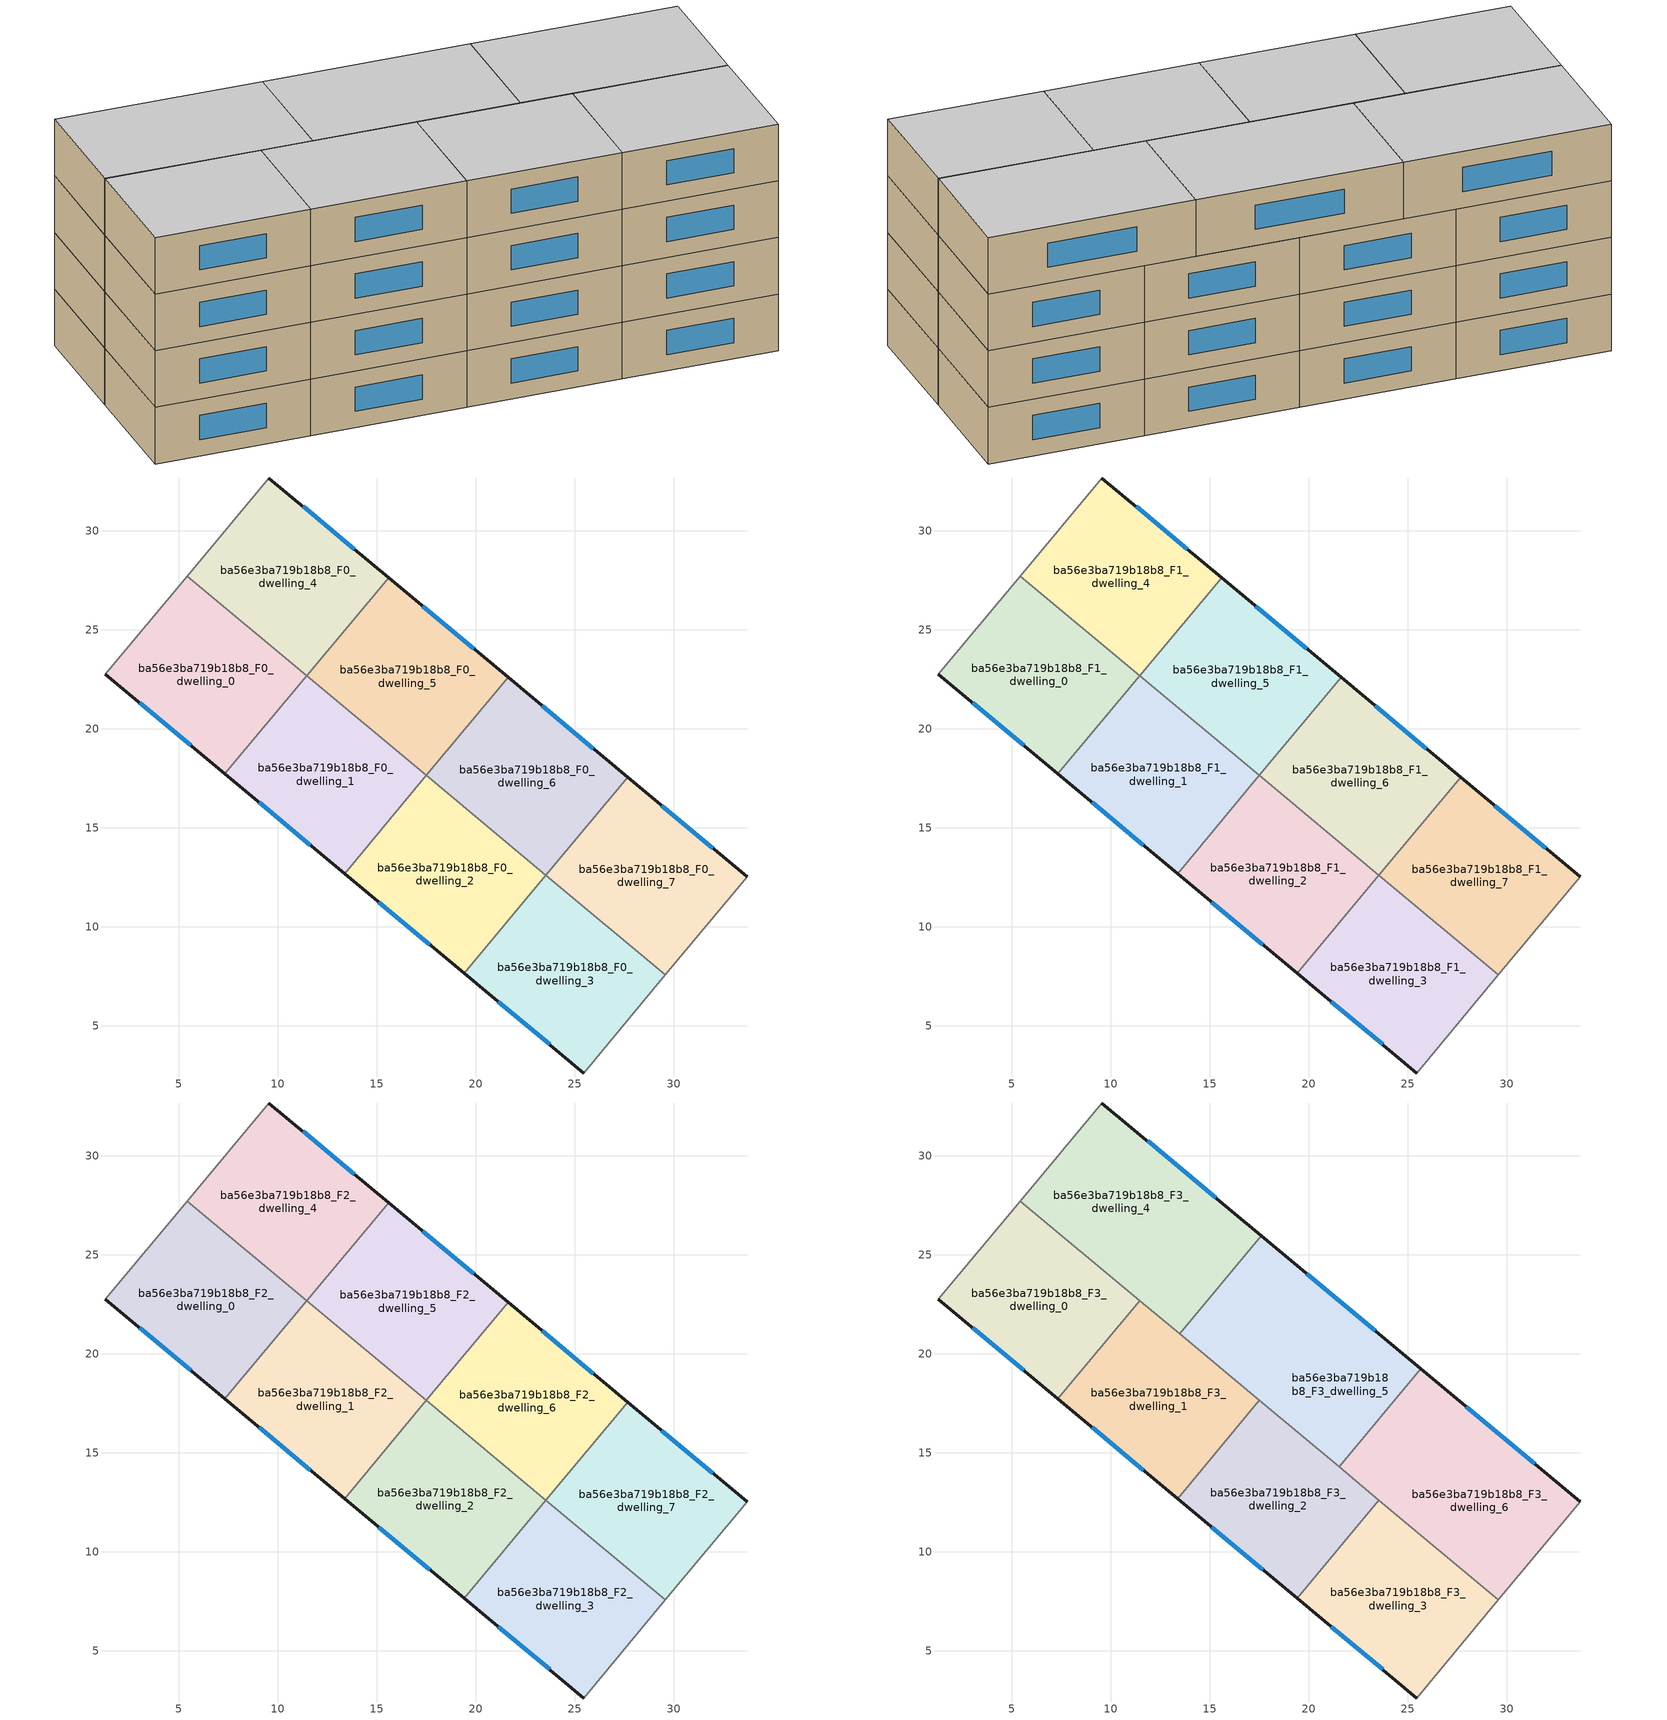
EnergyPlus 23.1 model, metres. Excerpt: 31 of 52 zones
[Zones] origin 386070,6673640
ba56e3ba719b18b8_F0_dwelling_0
 floor ground (EU_floor_Construction): 11.45,22.69 7.32,17.74 1.28,22.77 5.41,27.72 z0
 wall outside (EU_wall_Construction): 1.28,22.77 7.32,17.74 z0:3
 wall to ba56e3ba719b18b8_F0_dwelling_1 (EU_wall_Construction): 7.32,17.74 11.45,22.69 z0:3
 wall adiabatic (EU_wall_Construction): 5.41,27.72 1.28,22.77 z0:3
 wall to ba56e3ba719b18b8_F0_dwelling_4 (EU_wall_Construction): 11.45,22.69 5.41,27.72 z0:3
 window (EU_Window_Construction): 3.01,21.33 5.6,19.17 z0.86:2.14
ba56e3ba719b18b8_F0_dwelling_1
 floor ground (EU_floor_Construction): 17.49,17.65 13.36,12.7 7.32,17.74 11.45,22.69 z0
 wall outside (EU_wall_Construction): 7.32,17.74 13.36,12.7 z0:3
 wall to ba56e3ba719b18b8_F0_dwelling_2 (EU_wall_Construction): 13.36,12.7 17.49,17.65 z0:3
 wall to ba56e3ba719b18b8_F0_dwelling_5 (EU_wall_Construction): 17.49,17.65 11.45,22.69 z0:3
 window (EU_Window_Construction): 9.05,16.3 11.64,14.14 z0.86:2.14
ba56e3ba719b18b8_F0_dwelling_2
 floor ground (EU_floor_Construction): 23.53,12.61 19.4,7.66 13.36,12.7 17.49,17.65 z0
 wall outside (EU_wall_Construction): 13.36,12.7 19.4,7.66 z0:3
 wall to ba56e3ba719b18b8_F0_dwelling_3 (EU_wall_Construction): 19.4,7.66 23.53,12.61 z0:3
 wall to ba56e3ba719b18b8_F0_dwelling_6 (EU_wall_Construction): 23.53,12.62 17.49,17.65 z0:3
 window (EU_Window_Construction): 15.09,11.26 17.68,9.1 z0.86:2.14
ba56e3ba719b18b8_F0_dwelling_3
 floor ground (EU_floor_Construction): 29.57,7.58 25.44,2.62 19.4,7.66 23.53,12.61 z0
 wall outside (EU_wall_Construction): 19.4,7.66 25.44,2.62 z0:3
 wall adiabatic (EU_wall_Construction): 25.44,2.62 29.57,7.58 z0:3
 wall to ba56e3ba719b18b8_F0_dwelling_7 (EU_wall_Construction): 29.57,7.58 23.53,12.61 z0:3
 window (EU_Window_Construction): 21.13,6.22 23.72,4.06 z0.86:2.14
ba56e3ba719b18b8_F0_dwelling_4
 floor ground (EU_floor_Construction): 15.59,27.64 11.45,22.69 5.41,27.72 9.55,32.68 z0
 wall outside (EU_wall_Construction): 15.59,27.64 9.55,32.68 z0:3
 wall to ba56e3ba719b18b8_F0_dwelling_5 (EU_wall_Construction): 11.45,22.69 15.59,27.64 z0:3
 wall adiabatic (EU_wall_Construction): 9.55,32.68 5.41,27.72 z0:3
 window (EU_Window_Construction): 13.86,29.08 11.27,31.24 z0.86:2.14
ba56e3ba719b18b8_F0_dwelling_5
 floor ground (EU_floor_Construction): 21.62,22.61 17.49,17.65 11.45,22.69 15.59,27.64 z0
 wall outside (EU_wall_Construction): 21.62,22.61 15.59,27.64 z0:3
 wall to ba56e3ba719b18b8_F0_dwelling_6 (EU_wall_Construction): 17.49,17.65 21.62,22.61 z0:3
 window (EU_Window_Construction): 19.9,24.04 17.31,26.2 z0.86:2.14
ba56e3ba719b18b8_F0_dwelling_6
 floor ground (EU_floor_Construction): 27.66,17.57 23.53,12.62 17.49,17.65 21.62,22.61 z0
 wall outside (EU_wall_Construction): 27.66,17.57 21.62,22.61 z0:3
 wall to ba56e3ba719b18b8_F0_dwelling_7 (EU_wall_Construction): 23.53,12.62 27.66,17.57 z0:3
 window (EU_Window_Construction): 25.94,19.01 23.35,21.17 z0.86:2.14
ba56e3ba719b18b8_F0_dwelling_7
 floor ground (EU_floor_Construction): 33.7,12.54 29.57,7.58 23.53,12.62 27.66,17.57 z0
 wall outside (EU_wall_Construction): 33.7,12.54 27.66,17.57 z0:3
 wall adiabatic (EU_wall_Construction): 29.57,7.58 33.7,12.54 z0:3
 window (EU_Window_Construction): 31.97,13.97 29.39,16.13 z0.86:2.14
ba56e3ba719b18b8_F1_dwelling_0
 floor to ba56e3ba719b18b8_F0_dwelling_0 (EU_floor_Construction): 11.45,22.69 7.32,17.74 1.28,22.77 5.41,27.72 z3
 wall outside (EU_wall_Construction): 1.28,22.77 7.32,17.74 z3:6
 wall to ba56e3ba719b18b8_F1_dwelling_1 (EU_wall_Construction): 7.32,17.74 11.45,22.69 z3:6
 wall adiabatic (EU_wall_Construction): 5.41,27.72 1.28,22.77 z3:6
 wall to ba56e3ba719b18b8_F1_dwelling_4 (EU_wall_Construction): 11.45,22.69 5.41,27.72 z3:6
 window (EU_Window_Construction): 3.01,21.33 5.6,19.17 z3.86:5.14
ba56e3ba719b18b8_F1_dwelling_1
 floor to ba56e3ba719b18b8_F0_dwelling_1 (EU_floor_Construction): 17.49,17.65 13.36,12.7 7.32,17.74 11.45,22.69 z3
 wall outside (EU_wall_Construction): 7.32,17.74 13.36,12.7 z3:6
 wall to ba56e3ba719b18b8_F1_dwelling_2 (EU_wall_Construction): 13.36,12.7 17.49,17.65 z3:6
 wall to ba56e3ba719b18b8_F1_dwelling_5 (EU_wall_Construction): 17.49,17.65 11.45,22.69 z3:6
 window (EU_Window_Construction): 9.05,16.3 11.64,14.14 z3.86:5.14
ba56e3ba719b18b8_F1_dwelling_2
 floor to ba56e3ba719b18b8_F0_dwelling_2 (EU_floor_Construction): 23.53,12.61 19.4,7.66 13.36,12.7 17.49,17.65 z3
 wall outside (EU_wall_Construction): 13.36,12.7 19.4,7.66 z3:6
 wall to ba56e3ba719b18b8_F1_dwelling_3 (EU_wall_Construction): 19.4,7.66 23.53,12.61 z3:6
 wall to ba56e3ba719b18b8_F1_dwelling_6 (EU_wall_Construction): 23.53,12.62 17.49,17.65 z3:6
 window (EU_Window_Construction): 15.09,11.26 17.68,9.1 z3.86:5.14
ba56e3ba719b18b8_F1_dwelling_3
 floor to ba56e3ba719b18b8_F0_dwelling_3 (EU_floor_Construction): 29.57,7.58 25.44,2.62 19.4,7.66 23.53,12.61 z3
 wall outside (EU_wall_Construction): 19.4,7.66 25.44,2.62 z3:6
 wall adiabatic (EU_wall_Construction): 25.44,2.62 29.57,7.58 z3:6
 wall to ba56e3ba719b18b8_F1_dwelling_7 (EU_wall_Construction): 29.57,7.58 23.53,12.61 z3:6
 window (EU_Window_Construction): 21.13,6.22 23.72,4.06 z3.86:5.14
ba56e3ba719b18b8_F1_dwelling_4
 floor to ba56e3ba719b18b8_F0_dwelling_4 (EU_floor_Construction): 15.59,27.64 11.45,22.69 5.41,27.72 9.55,32.68 z3
 wall outside (EU_wall_Construction): 15.59,27.64 9.55,32.68 z3:6
 wall to ba56e3ba719b18b8_F1_dwelling_5 (EU_wall_Construction): 11.45,22.69 15.59,27.64 z3:6
 wall adiabatic (EU_wall_Construction): 9.55,32.68 5.41,27.72 z3:6
 window (EU_Window_Construction): 13.86,29.08 11.27,31.24 z3.86:5.14
ba56e3ba719b18b8_F1_dwelling_5
 floor to ba56e3ba719b18b8_F0_dwelling_5 (EU_floor_Construction): 21.62,22.61 17.49,17.65 11.45,22.69 15.59,27.64 z3
 wall outside (EU_wall_Construction): 21.62,22.61 15.59,27.64 z3:6
 wall to ba56e3ba719b18b8_F1_dwelling_6 (EU_wall_Construction): 17.49,17.65 21.62,22.61 z3:6
 window (EU_Window_Construction): 19.9,24.04 17.31,26.2 z3.86:5.14
ba56e3ba719b18b8_F1_dwelling_6
 floor to ba56e3ba719b18b8_F0_dwelling_6 (EU_floor_Construction): 27.66,17.57 23.53,12.62 17.49,17.65 21.62,22.61 z3
 wall outside (EU_wall_Construction): 27.66,17.57 21.62,22.61 z3:6
 wall to ba56e3ba719b18b8_F1_dwelling_7 (EU_wall_Construction): 23.53,12.62 27.66,17.57 z3:6
 window (EU_Window_Construction): 25.94,19.01 23.35,21.17 z3.86:5.14
ba56e3ba719b18b8_F1_dwelling_7
 floor to ba56e3ba719b18b8_F0_dwelling_7 (EU_floor_Construction): 33.7,12.54 29.57,7.58 23.53,12.62 27.66,17.57 z3
 wall outside (EU_wall_Construction): 33.7,12.54 27.66,17.57 z3:6
 wall adiabatic (EU_wall_Construction): 29.57,7.58 33.7,12.54 z3:6
 window (EU_Window_Construction): 31.97,13.97 29.39,16.13 z3.86:5.14
ba56e3ba719b18b8_F2_dwelling_0
 floor to ba56e3ba719b18b8_F1_dwelling_0 (EU_floor_Construction): 11.45,22.69 7.32,17.74 1.28,22.77 5.41,27.72 z6
 wall outside (EU_wall_Construction): 1.28,22.77 7.32,17.74 z6:9
 wall to ba56e3ba719b18b8_F2_dwelling_1 (EU_wall_Construction): 7.32,17.74 11.45,22.69 z6:9
 wall adiabatic (EU_wall_Construction): 5.41,27.72 1.28,22.77 z6:9
 wall to ba56e3ba719b18b8_F2_dwelling_4 (EU_wall_Construction): 11.45,22.69 5.41,27.72 z6:9
 window (EU_Window_Construction): 3.01,21.33 5.6,19.17 z6.86:8.14
ba56e3ba719b18b8_F2_dwelling_1
 floor to ba56e3ba719b18b8_F1_dwelling_1 (EU_floor_Construction): 17.49,17.65 13.36,12.7 7.32,17.74 11.45,22.69 z6
 wall outside (EU_wall_Construction): 7.32,17.74 13.36,12.7 z6:9
 wall to ba56e3ba719b18b8_F2_dwelling_2 (EU_wall_Construction): 13.36,12.7 17.49,17.65 z6:9
 wall to ba56e3ba719b18b8_F2_dwelling_5 (EU_wall_Construction): 17.49,17.65 11.45,22.69 z6:9
 window (EU_Window_Construction): 9.05,16.3 11.64,14.14 z6.86:8.14
ba56e3ba719b18b8_F2_dwelling_2
 floor to ba56e3ba719b18b8_F1_dwelling_2 (EU_floor_Construction): 23.53,12.61 19.4,7.66 13.36,12.7 17.49,17.65 z6
 wall outside (EU_wall_Construction): 13.36,12.7 19.4,7.66 z6:9
 wall to ba56e3ba719b18b8_F2_dwelling_3 (EU_wall_Construction): 19.4,7.66 23.53,12.61 z6:9
 wall to ba56e3ba719b18b8_F2_dwelling_6 (EU_wall_Construction): 23.53,12.62 17.49,17.65 z6:9
 window (EU_Window_Construction): 15.09,11.26 17.68,9.1 z6.86:8.14
ba56e3ba719b18b8_F2_dwelling_3
 floor to ba56e3ba719b18b8_F1_dwelling_3 (EU_floor_Construction): 29.57,7.58 25.44,2.62 19.4,7.66 23.53,12.61 z6
 wall outside (EU_wall_Construction): 19.4,7.66 25.44,2.62 z6:9
 wall adiabatic (EU_wall_Construction): 25.44,2.62 29.57,7.58 z6:9
 wall to ba56e3ba719b18b8_F2_dwelling_7 (EU_wall_Construction): 29.57,7.58 23.53,12.61 z6:9
 window (EU_Window_Construction): 21.13,6.22 23.72,4.06 z6.86:8.14
ba56e3ba719b18b8_F2_dwelling_4
 floor to ba56e3ba719b18b8_F1_dwelling_4 (EU_floor_Construction): 15.59,27.64 11.45,22.69 5.41,27.72 9.55,32.68 z6
 wall outside (EU_wall_Construction): 15.59,27.64 9.55,32.68 z6:9
 wall to ba56e3ba719b18b8_F2_dwelling_5 (EU_wall_Construction): 11.45,22.69 15.59,27.64 z6:9
 wall adiabatic (EU_wall_Construction): 9.55,32.68 5.41,27.72 z6:9
 window (EU_Window_Construction): 13.86,29.08 11.27,31.24 z6.86:8.14
ba56e3ba719b18b8_F2_dwelling_5
 floor to ba56e3ba719b18b8_F1_dwelling_5 (EU_floor_Construction): 21.62,22.61 17.49,17.65 11.45,22.69 15.59,27.64 z6
 wall outside (EU_wall_Construction): 21.62,22.61 15.59,27.64 z6:9
 wall to ba56e3ba719b18b8_F2_dwelling_6 (EU_wall_Construction): 17.49,17.65 21.62,22.61 z6:9
 window (EU_Window_Construction): 19.9,24.04 17.31,26.2 z6.86:8.14
ba56e3ba719b18b8_F2_dwelling_6
 floor to ba56e3ba719b18b8_F1_dwelling_6 (EU_floor_Construction): 27.66,17.57 23.53,12.62 17.49,17.65 21.62,22.61 z6
 wall outside (EU_wall_Construction): 27.66,17.57 21.62,22.61 z6:9
 wall to ba56e3ba719b18b8_F2_dwelling_7 (EU_wall_Construction): 23.53,12.62 27.66,17.57 z6:9
 window (EU_Window_Construction): 25.94,19.01 23.35,21.17 z6.86:8.14
ba56e3ba719b18b8_F2_dwelling_7
 floor to ba56e3ba719b18b8_F1_dwelling_7 (EU_floor_Construction): 33.7,12.54 29.57,7.58 23.53,12.62 27.66,17.57 z6
 wall outside (EU_wall_Construction): 33.7,12.54 27.66,17.57 z6:9
 wall adiabatic (EU_wall_Construction): 29.57,7.58 33.7,12.54 z6:9
 window (EU_Window_Construction): 31.97,13.97 29.39,16.13 z6.86:8.14
ba56e3ba719b18b8_F3_dwelling_0
 floor to ba56e3ba719b18b8_F2_dwelling_0 (EU_floor_Construction): 11.45,22.69 7.32,17.74 1.28,22.77 5.41,27.72 z9
 wall outside (EU_wall_Construction): 1.28,22.77 7.32,17.74 z9:12
 wall to ba56e3ba719b18b8_F3_dwelling_1 (EU_wall_Construction): 7.32,17.74 11.45,22.69 z9:12
 wall adiabatic (EU_wall_Construction): 5.41,27.72 1.28,22.77 z9:12
 wall to ba56e3ba719b18b8_F3_dwelling_4 (EU_wall_Construction): 11.45,22.69 5.41,27.72 z9:12
 window (EU_Window_Construction): 3.01,21.33 5.6,19.17 z9.86:11.14
 ceiling to ba56e3ba719b18b8_F4_dwelling_0 (EU_floor_Construction): 7.32,17.74 11.45,22.69 5.41,27.72 1.28,22.77 z12
ba56e3ba719b18b8_F3_dwelling_1
 floor to ba56e3ba719b18b8_F2_dwelling_1 (EU_floor_Construction): 17.49,17.65 13.36,12.7 7.32,17.74 11.45,22.69 z9
 wall outside (EU_wall_Construction): 7.32,17.74 13.36,12.7 z9:12
 wall to ba56e3ba719b18b8_F3_dwelling_2 (EU_wall_Construction): 13.36,12.7 17.49,17.65 z9:12
 wall to ba56e3ba719b18b8_F3_dwelling_5 (EU_wall_Construction): 17.49,17.65 13.47,21.01 z9:12
 wall to ba56e3ba719b18b8_F3_dwelling_4 (EU_wall_Construction): 13.47,21.01 11.45,22.69 z9:12
 window (EU_Window_Construction): 9.05,16.3 11.64,14.14 z9.86:11.14
 ceiling to ba56e3ba719b18b8_F4_dwelling_1 (EU_floor_Construction): 13.36,12.7 17.49,17.65 11.45,22.69 7.32,17.74 z12
ba56e3ba719b18b8_F3_dwelling_2
 floor to ba56e3ba719b18b8_F2_dwelling_2 (EU_floor_Construction): 23.53,12.61 19.4,7.66 13.36,12.7 17.49,17.65 z9
 wall outside (EU_wall_Construction): 13.36,12.7 19.4,7.66 z9:12
 wall to ba56e3ba719b18b8_F3_dwelling_3 (EU_wall_Construction): 19.4,7.66 23.53,12.61 z9:12
 wall to ba56e3ba719b18b8_F3_dwelling_6 (EU_wall_Construction): 23.53,12.61 21.52,14.29 z9:12
 wall to ba56e3ba719b18b8_F3_dwelling_5 (EU_wall_Construction): 21.52,14.29 17.49,17.65 z9:12
 window (EU_Window_Construction): 15.09,11.26 17.68,9.1 z9.86:11.14
 ceiling to ba56e3ba719b18b8_F4_dwelling_2 (EU_floor_Construction): 19.4,7.66 23.53,12.61 17.49,17.65 13.36,12.7 z12
ba56e3ba719b18b8_F3_dwelling_3
 floor to ba56e3ba719b18b8_F2_dwelling_3 (EU_floor_Construction): 29.57,7.58 25.44,2.62 19.4,7.66 23.53,12.61 z9
 wall outside (EU_wall_Construction): 19.4,7.66 25.44,2.62 z9:12
 wall adiabatic (EU_wall_Construction): 25.44,2.62 29.57,7.58 z9:12
 wall to ba56e3ba719b18b8_F3_dwelling_6 (EU_wall_Construction): 29.57,7.58 23.53,12.61 z9:12
 window (EU_Window_Construction): 21.13,6.22 23.72,4.06 z9.86:11.14
 ceiling to ba56e3ba719b18b8_F4_dwelling_3 (EU_floor_Construction): 25.44,2.62 29.57,7.58 23.53,12.61 19.4,7.66 z12
ba56e3ba719b18b8_F3_dwelling_4
 floor to ba56e3ba719b18b8_F2_dwelling_4 (EU_floor_Construction): 15.59,27.64 11.45,22.69 5.41,27.72 9.55,32.68 z9
 floor to ba56e3ba719b18b8_F2_dwelling_5 (EU_floor_Construction): 17.6,25.96 13.47,21.01 11.45,22.69 15.59,27.64 z9
 wall outside (EU_wall_Construction): 17.6,25.96 9.55,32.68 z9:12
 wall to ba56e3ba719b18b8_F3_dwelling_5 (EU_wall_Construction): 13.47,21.01 17.6,25.96 z9:12
 wall adiabatic (EU_wall_Construction): 9.55,32.68 5.41,27.72 z9:12
 window (EU_Window_Construction): 15.3,27.88 11.85,30.76 z9.86:11.14
 ceiling to ba56e3ba719b18b8_F4_dwelling_4 (EU_floor_Construction): 13.47,21.01 17.6,25.96 9.55,32.68 5.41,27.72 z12
ba56e3ba719b18b8_F3_dwelling_5
 floor to ba56e3ba719b18b8_F2_dwelling_5 (EU_floor_Construction): 21.62,22.6 17.49,17.65 13.47,21.01 17.6,25.96 z9
 floor to ba56e3ba719b18b8_F2_dwelling_6 (EU_floor_Construction): 25.65,19.25 21.52,14.29 17.49,17.65 21.62,22.6 z9
 wall outside (EU_wall_Construction): 25.65,19.25 17.6,25.96 z9:12
 wall to ba56e3ba719b18b8_F3_dwelling_6 (EU_wall_Construction): 21.52,14.29 25.65,19.25 z9:12
 window (EU_Window_Construction): 23.35,21.17 19.9,24.04 z9.86:11.14
 ceiling to ba56e3ba719b18b8_F4_dwelling_5 (EU_floor_Construction): 21.52,14.29 25.65,19.25 17.6,25.96 13.47,21.01 z12
ba56e3ba719b18b8_F3_dwelling_6
 floor to ba56e3ba719b18b8_F2_dwelling_6 (EU_floor_Construction): 27.66,17.57 23.53,12.62 21.52,14.29 25.65,19.25 z9
 floor to ba56e3ba719b18b8_F2_dwelling_7 (EU_floor_Construction): 33.7,12.54 29.57,7.58 23.53,12.62 27.66,17.57 z9
 wall outside (EU_wall_Construction): 33.7,12.54 25.65,19.25 z9:12
 wall adiabatic (EU_wall_Construction): 29.57,7.58 33.7,12.54 z9:12
 window (EU_Window_Construction): 31.4,14.45 27.95,17.33 z9.86:11.14
 ceiling to ba56e3ba719b18b8_F4_dwelling_6 (EU_floor_Construction): 29.57,7.58 33.7,12.54 25.65,19.25 21.52,14.29 z12
[Building]
EU S2 Campaign: North Axis=0; Terrain=City; Solar Distribution=FullExterior
[Site:Location]
Helsinki-Vantaa.AP: Latitude=60.317; Longitude=24.963; Time Zone=2; Elevation=54.6
[SizingPeriod:WeatherFileDays]
AnnualSizingPeriod: Begin Month=1; Begin Day of Month=1; End Month=12; End Day of Month=31; Day of Week for Start Day=Monday; Use Weather File Daylight Saving Period=No; Use Weather File Rain and Snow Indicators=No
[MATERIAL]
EU_InternalMass_Material: Roughness=MediumRough; Thickness=0.1; Conductivity=1; Density=1800; Specific Heat=900; Thermal Absorptance=0.9; Solar Absorptance=0.7; Visible Absorptance=0.7
[MATERIAL:NOMASS] Roughness=MediumRough; Thermal Absorptance=0.9; Solar Absorptance=0.7; Visible Absorptance=0.7
Name | Thermal Resistance
EU_wall_NoMass | 1.10183
EU_floor_NoMass | 1.70606
[WINDOWMATERIAL:SIMPLEGLAZINGSYSTEM]
EU_Window_SimpleGlazing: UFactor=3.11035; Solar Heat Gain Coefficient=0.8; Visible Transmittance=0.8
[CONSTRUCTION]
EU_wall_Construction: EU_wall_NoMass
EU_floor_Construction: EU_floor_NoMass
EU_Window_Construction: EU_Window_SimpleGlazing
EU_InternalMass_Construction: EU_InternalMass_Material
[ZONE] Type=1; Multiplier=1; Ceiling Height=autocalculate; Floor Area=autocalculate; Part of Total Floor Area=Yes
Name | Volume
ba56e3ba719b18b8_F0_dwelling_0; ba56e3ba719b18b8_F1_dwelling_0; ba56e3ba719b18b8_F2_dwelling_0; ba56e3ba719b18b8_F3_dwelling_0 | 152.183
ba56e3ba719b18b8_F0_dwelling_1; ba56e3ba719b18b8_F1_dwelling_1; ba56e3ba719b18b8_F2_dwelling_1; ba56e3ba719b18b8_F3_dwelling_1; ba56e3ba719b18b8_F0_dwelling_7; ba56e3ba719b18b8_F1_dwelling_7; ba56e3ba719b18b8_F2_dwelling_7 | 152.157
ba56e3ba719b18b8_F0_dwelling_2; ba56e3ba719b18b8_F1_dwelling_2; ba56e3ba719b18b8_F2_dwelling_2; ba56e3ba719b18b8_F3_dwelling_2 | 152.158
ba56e3ba719b18b8_F0_dwelling_3; ba56e3ba719b18b8_F1_dwelling_3; ba56e3ba719b18b8_F2_dwelling_3; ba56e3ba719b18b8_F3_dwelling_3 | 152.175
ba56e3ba719b18b8_F0_dwelling_4; ba56e3ba719b18b8_F1_dwelling_4; ba56e3ba719b18b8_F2_dwelling_4 | 152.154
ba56e3ba719b18b8_F3_dwelling_4 | 202.857
ba56e3ba719b18b8_F0_dwelling_5; ba56e3ba719b18b8_F1_dwelling_5; ba56e3ba719b18b8_F2_dwelling_5 | 152.147
ba56e3ba719b18b8_F3_dwelling_5 | 202.863
ba56e3ba719b18b8_F0_dwelling_6; ba56e3ba719b18b8_F1_dwelling_6; ba56e3ba719b18b8_F2_dwelling_6 | 152.164
ba56e3ba719b18b8_F3_dwelling_6 | 202.854
[INTERNALMASS] Construction=EU_InternalMass_Construction
Name | Zone or ZoneList | Surface Area
ba56e3ba719b18b8_F0_dwelling_0_EU_InternalMass | ba56e3ba719b18b8_F0_dwelling_0 | 50.728
ba56e3ba719b18b8_F0_dwelling_1_EU_InternalMass | ba56e3ba719b18b8_F0_dwelling_1 | 50.719
ba56e3ba719b18b8_F0_dwelling_2_EU_InternalMass | ba56e3ba719b18b8_F0_dwelling_2 | 50.719
ba56e3ba719b18b8_F0_dwelling_3_EU_InternalMass | ba56e3ba719b18b8_F0_dwelling_3 | 50.725
ba56e3ba719b18b8_F0_dwelling_4_EU_InternalMass | ba56e3ba719b18b8_F0_dwelling_4 | 50.718
ba56e3ba719b18b8_F0_dwelling_5_EU_InternalMass | ba56e3ba719b18b8_F0_dwelling_5 | 50.7158
ba56e3ba719b18b8_F0_dwelling_6_EU_InternalMass | ba56e3ba719b18b8_F0_dwelling_6 | 50.721
ba56e3ba719b18b8_F0_dwelling_7_EU_InternalMass | ba56e3ba719b18b8_F0_dwelling_7 | 50.7189
ba56e3ba719b18b8_F1_dwelling_0_EU_InternalMass | ba56e3ba719b18b8_F1_dwelling_0 | 50.728
ba56e3ba719b18b8_F1_dwelling_1_EU_InternalMass | ba56e3ba719b18b8_F1_dwelling_1 | 50.719
ba56e3ba719b18b8_F1_dwelling_2_EU_InternalMass | ba56e3ba719b18b8_F1_dwelling_2 | 50.719
ba56e3ba719b18b8_F1_dwelling_3_EU_InternalMass | ba56e3ba719b18b8_F1_dwelling_3 | 50.725
ba56e3ba719b18b8_F1_dwelling_4_EU_InternalMass | ba56e3ba719b18b8_F1_dwelling_4 | 50.718
ba56e3ba719b18b8_F1_dwelling_5_EU_InternalMass | ba56e3ba719b18b8_F1_dwelling_5 | 50.7158
ba56e3ba719b18b8_F1_dwelling_6_EU_InternalMass | ba56e3ba719b18b8_F1_dwelling_6 | 50.721
ba56e3ba719b18b8_F1_dwelling_7_EU_InternalMass | ba56e3ba719b18b8_F1_dwelling_7 | 50.7189
ba56e3ba719b18b8_F2_dwelling_0_EU_InternalMass | ba56e3ba719b18b8_F2_dwelling_0 | 50.728
ba56e3ba719b18b8_F2_dwelling_1_EU_InternalMass | ba56e3ba719b18b8_F2_dwelling_1 | 50.719
ba56e3ba719b18b8_F2_dwelling_2_EU_InternalMass | ba56e3ba719b18b8_F2_dwelling_2 | 50.719
ba56e3ba719b18b8_F2_dwelling_3_EU_InternalMass | ba56e3ba719b18b8_F2_dwelling_3 | 50.725
ba56e3ba719b18b8_F2_dwelling_4_EU_InternalMass | ba56e3ba719b18b8_F2_dwelling_4 | 50.718
ba56e3ba719b18b8_F2_dwelling_5_EU_InternalMass | ba56e3ba719b18b8_F2_dwelling_5 | 50.7158
ba56e3ba719b18b8_F2_dwelling_6_EU_InternalMass | ba56e3ba719b18b8_F2_dwelling_6 | 50.721
ba56e3ba719b18b8_F2_dwelling_7_EU_InternalMass | ba56e3ba719b18b8_F2_dwelling_7 | 50.7189
ba56e3ba719b18b8_F3_dwelling_0_EU_InternalMass | ba56e3ba719b18b8_F3_dwelling_0 | 50.728
ba56e3ba719b18b8_F3_dwelling_1_EU_InternalMass | ba56e3ba719b18b8_F3_dwelling_1 | 50.719
ba56e3ba719b18b8_F3_dwelling_2_EU_InternalMass | ba56e3ba719b18b8_F3_dwelling_2 | 50.719
ba56e3ba719b18b8_F3_dwelling_3_EU_InternalMass | ba56e3ba719b18b8_F3_dwelling_3 | 50.725
ba56e3ba719b18b8_F3_dwelling_4_EU_InternalMass | ba56e3ba719b18b8_F3_dwelling_4 | 67.619
ba56e3ba719b18b8_F3_dwelling_5_EU_InternalMass | ba56e3ba719b18b8_F3_dwelling_5 | 67.6212
ba56e3ba719b18b8_F3_dwelling_6_EU_InternalMass | ba56e3ba719b18b8_F3_dwelling_6 | 67.6177
[OTHEREQUIPMENT] Fuel Type=Electricity; Design Level Calculation Method=Watts/Area; Power per Zone Floor Area=1; Fraction Latent=0; Fraction Radiant=0; Fraction Lost=0; Carbon Dioxide Generation Rate=0; EndUse Subcategory=EU_Step8_InternalGains
Name | Zone or ZoneList or Space or SpaceList | Schedule
EU_Step8_InternalGain_ba56e3ba719b18b8_F0_dwelling_0_f000 | ba56e3ba719b18b8_F0_dwelling_0 | EU_Step8_GainSchedule_ba56e3ba719b18b8_F0_dwelling_0_f000
EU_Step8_InternalGain_ba56e3ba719b18b8_F0_dwelling_1_f000 | ba56e3ba719b18b8_F0_dwelling_1 | EU_Step8_GainSchedule_ba56e3ba719b18b8_F0_dwelling_1_f000
EU_Step8_InternalGain_ba56e3ba719b18b8_F0_dwelling_2_f000 | ba56e3ba719b18b8_F0_dwelling_2 | EU_Step8_GainSchedule_ba56e3ba719b18b8_F0_dwelling_2_f000
EU_Step8_InternalGain_ba56e3ba719b18b8_F0_dwelling_3_f000 | ba56e3ba719b18b8_F0_dwelling_3 | EU_Step8_GainSchedule_ba56e3ba719b18b8_F0_dwelling_3_f000
EU_Step8_InternalGain_ba56e3ba719b18b8_F0_dwelling_4_f000 | ba56e3ba719b18b8_F0_dwelling_4 | EU_Step8_GainSchedule_ba56e3ba719b18b8_F0_dwelling_4_f000
EU_Step8_InternalGain_ba56e3ba719b18b8_F0_dwelling_5_f000 | ba56e3ba719b18b8_F0_dwelling_5 | EU_Step8_GainSchedule_ba56e3ba719b18b8_F0_dwelling_5_f000
EU_Step8_InternalGain_ba56e3ba719b18b8_F0_dwelling_6_f000 | ba56e3ba719b18b8_F0_dwelling_6 | EU_Step8_GainSchedule_ba56e3ba719b18b8_F0_dwelling_6_f000
EU_Step8_InternalGain_ba56e3ba719b18b8_F0_dwelling_7_f000 | ba56e3ba719b18b8_F0_dwelling_7 | EU_Step8_GainSchedule_ba56e3ba719b18b8_F0_dwelling_7_f000
EU_Step8_InternalGain_ba56e3ba719b18b8_F1_dwelling_0_f000 | ba56e3ba719b18b8_F1_dwelling_0 | EU_Step8_GainSchedule_ba56e3ba719b18b8_F1_dwelling_0_f000
EU_Step8_InternalGain_ba56e3ba719b18b8_F1_dwelling_1_f000 | ba56e3ba719b18b8_F1_dwelling_1 | EU_Step8_GainSchedule_ba56e3ba719b18b8_F1_dwelling_1_f000
EU_Step8_InternalGain_ba56e3ba719b18b8_F1_dwelling_2_f000 | ba56e3ba719b18b8_F1_dwelling_2 | EU_Step8_GainSchedule_ba56e3ba719b18b8_F1_dwelling_2_f000
EU_Step8_InternalGain_ba56e3ba719b18b8_F1_dwelling_3_f000 | ba56e3ba719b18b8_F1_dwelling_3 | EU_Step8_GainSchedule_ba56e3ba719b18b8_F1_dwelling_3_f000
EU_Step8_InternalGain_ba56e3ba719b18b8_F1_dwelling_4_f000 | ba56e3ba719b18b8_F1_dwelling_4 | EU_Step8_GainSchedule_ba56e3ba719b18b8_F1_dwelling_4_f000
EU_Step8_InternalGain_ba56e3ba719b18b8_F1_dwelling_5_f000 | ba56e3ba719b18b8_F1_dwelling_5 | EU_Step8_GainSchedule_ba56e3ba719b18b8_F1_dwelling_5_f000
EU_Step8_InternalGain_ba56e3ba719b18b8_F1_dwelling_6_f000 | ba56e3ba719b18b8_F1_dwelling_6 | EU_Step8_GainSchedule_ba56e3ba719b18b8_F1_dwelling_6_f000
EU_Step8_InternalGain_ba56e3ba719b18b8_F1_dwelling_7_f000 | ba56e3ba719b18b8_F1_dwelling_7 | EU_Step8_GainSchedule_ba56e3ba719b18b8_F1_dwelling_7_f000
EU_Step8_InternalGain_ba56e3ba719b18b8_F2_dwelling_0_f000 | ba56e3ba719b18b8_F2_dwelling_0 | EU_Step8_GainSchedule_ba56e3ba719b18b8_F2_dwelling_0_f000
EU_Step8_InternalGain_ba56e3ba719b18b8_F2_dwelling_1_f000 | ba56e3ba719b18b8_F2_dwelling_1 | EU_Step8_GainSchedule_ba56e3ba719b18b8_F2_dwelling_1_f000
EU_Step8_InternalGain_ba56e3ba719b18b8_F2_dwelling_2_f000 | ba56e3ba719b18b8_F2_dwelling_2 | EU_Step8_GainSchedule_ba56e3ba719b18b8_F2_dwelling_2_f000
EU_Step8_InternalGain_ba56e3ba719b18b8_F2_dwelling_3_f000 | ba56e3ba719b18b8_F2_dwelling_3 | EU_Step8_GainSchedule_ba56e3ba719b18b8_F2_dwelling_3_f000
EU_Step8_InternalGain_ba56e3ba719b18b8_F2_dwelling_4_f000 | ba56e3ba719b18b8_F2_dwelling_4 | EU_Step8_GainSchedule_ba56e3ba719b18b8_F2_dwelling_4_f000
EU_Step8_InternalGain_ba56e3ba719b18b8_F2_dwelling_5_f000 | ba56e3ba719b18b8_F2_dwelling_5 | EU_Step8_GainSchedule_ba56e3ba719b18b8_F2_dwelling_5_f000
EU_Step8_InternalGain_ba56e3ba719b18b8_F2_dwelling_6_f000 | ba56e3ba719b18b8_F2_dwelling_6 | EU_Step8_GainSchedule_ba56e3ba719b18b8_F2_dwelling_6_f000
EU_Step8_InternalGain_ba56e3ba719b18b8_F2_dwelling_7_f000 | ba56e3ba719b18b8_F2_dwelling_7 | EU_Step8_GainSchedule_ba56e3ba719b18b8_F2_dwelling_7_f000
EU_Step8_InternalGain_ba56e3ba719b18b8_F3_dwelling_0_f000 | ba56e3ba719b18b8_F3_dwelling_0 | EU_Step8_GainSchedule_ba56e3ba719b18b8_F3_dwelling_0_f000
EU_Step8_InternalGain_ba56e3ba719b18b8_F3_dwelling_1_f000 | ba56e3ba719b18b8_F3_dwelling_1 | EU_Step8_GainSchedule_ba56e3ba719b18b8_F3_dwelling_1_f000
EU_Step8_InternalGain_ba56e3ba719b18b8_F3_dwelling_2_f000 | ba56e3ba719b18b8_F3_dwelling_2 | EU_Step8_GainSchedule_ba56e3ba719b18b8_F3_dwelling_2_f000
EU_Step8_InternalGain_ba56e3ba719b18b8_F3_dwelling_3_f000 | ba56e3ba719b18b8_F3_dwelling_3 | EU_Step8_GainSchedule_ba56e3ba719b18b8_F3_dwelling_3_f000
EU_Step8_InternalGain_ba56e3ba719b18b8_F3_dwelling_4_f000 | ba56e3ba719b18b8_F3_dwelling_4 | EU_Step8_GainSchedule_ba56e3ba719b18b8_F3_dwelling_4_f000
EU_Step8_InternalGain_ba56e3ba719b18b8_F3_dwelling_5_f000 | ba56e3ba719b18b8_F3_dwelling_5 | EU_Step8_GainSchedule_ba56e3ba719b18b8_F3_dwelling_5_f000
EU_Step8_InternalGain_ba56e3ba719b18b8_F3_dwelling_6_f000 | ba56e3ba719b18b8_F3_dwelling_6 | EU_Step8_GainSchedule_ba56e3ba719b18b8_F3_dwelling_6_f000
[ZONEVENTILATION:DESIGNFLOWRATE] Schedule=EU_AlwaysOn; Design Flow Rate Calculation Method=AirChanges/Hour; Air Changes per Hour=0.756316; Ventilation Type=Natural; Fan Pressure Rise=0; Fan Total Efficiency=1; Constant Term Coefficient=1; Temperature Term Coefficient=0; Velocity Term Coefficient=0; Velocity Squared Term Coefficient=0; Minimum Indoor Temperature=-100; Maximum Indoor Temperature=100; Delta Temperature=-100; Minimum Outdoor Temperature=-100; Maximum Outdoor Temperature=100; Maximum Wind Speed=40
Name | Zone or ZoneList or Space or SpaceList
EU_ConstantAir_ba56e3ba719b18b8_F0_dwelling_0 | ba56e3ba719b18b8_F0_dwelling_0
EU_ConstantAir_ba56e3ba719b18b8_F0_dwelling_1 | ba56e3ba719b18b8_F0_dwelling_1
EU_ConstantAir_ba56e3ba719b18b8_F0_dwelling_2 | ba56e3ba719b18b8_F0_dwelling_2
EU_ConstantAir_ba56e3ba719b18b8_F0_dwelling_3 | ba56e3ba719b18b8_F0_dwelling_3
EU_ConstantAir_ba56e3ba719b18b8_F0_dwelling_4 | ba56e3ba719b18b8_F0_dwelling_4
EU_ConstantAir_ba56e3ba719b18b8_F0_dwelling_5 | ba56e3ba719b18b8_F0_dwelling_5
EU_ConstantAir_ba56e3ba719b18b8_F0_dwelling_6 | ba56e3ba719b18b8_F0_dwelling_6
EU_ConstantAir_ba56e3ba719b18b8_F0_dwelling_7 | ba56e3ba719b18b8_F0_dwelling_7
EU_ConstantAir_ba56e3ba719b18b8_F1_dwelling_0 | ba56e3ba719b18b8_F1_dwelling_0
EU_ConstantAir_ba56e3ba719b18b8_F1_dwelling_1 | ba56e3ba719b18b8_F1_dwelling_1
EU_ConstantAir_ba56e3ba719b18b8_F1_dwelling_2 | ba56e3ba719b18b8_F1_dwelling_2
EU_ConstantAir_ba56e3ba719b18b8_F1_dwelling_3 | ba56e3ba719b18b8_F1_dwelling_3
EU_ConstantAir_ba56e3ba719b18b8_F1_dwelling_4 | ba56e3ba719b18b8_F1_dwelling_4
EU_ConstantAir_ba56e3ba719b18b8_F1_dwelling_5 | ba56e3ba719b18b8_F1_dwelling_5
EU_ConstantAir_ba56e3ba719b18b8_F1_dwelling_6 | ba56e3ba719b18b8_F1_dwelling_6
EU_ConstantAir_ba56e3ba719b18b8_F1_dwelling_7 | ba56e3ba719b18b8_F1_dwelling_7
EU_ConstantAir_ba56e3ba719b18b8_F2_dwelling_0 | ba56e3ba719b18b8_F2_dwelling_0
EU_ConstantAir_ba56e3ba719b18b8_F2_dwelling_1 | ba56e3ba719b18b8_F2_dwelling_1
EU_ConstantAir_ba56e3ba719b18b8_F2_dwelling_2 | ba56e3ba719b18b8_F2_dwelling_2
EU_ConstantAir_ba56e3ba719b18b8_F2_dwelling_3 | ba56e3ba719b18b8_F2_dwelling_3
EU_ConstantAir_ba56e3ba719b18b8_F2_dwelling_4 | ba56e3ba719b18b8_F2_dwelling_4
EU_ConstantAir_ba56e3ba719b18b8_F2_dwelling_5 | ba56e3ba719b18b8_F2_dwelling_5
EU_ConstantAir_ba56e3ba719b18b8_F2_dwelling_6 | ba56e3ba719b18b8_F2_dwelling_6
EU_ConstantAir_ba56e3ba719b18b8_F2_dwelling_7 | ba56e3ba719b18b8_F2_dwelling_7
EU_ConstantAir_ba56e3ba719b18b8_F3_dwelling_0 | ba56e3ba719b18b8_F3_dwelling_0
EU_ConstantAir_ba56e3ba719b18b8_F3_dwelling_1 | ba56e3ba719b18b8_F3_dwelling_1
EU_ConstantAir_ba56e3ba719b18b8_F3_dwelling_2 | ba56e3ba719b18b8_F3_dwelling_2
EU_ConstantAir_ba56e3ba719b18b8_F3_dwelling_3 | ba56e3ba719b18b8_F3_dwelling_3
EU_ConstantAir_ba56e3ba719b18b8_F3_dwelling_4 | ba56e3ba719b18b8_F3_dwelling_4
EU_ConstantAir_ba56e3ba719b18b8_F3_dwelling_5 | ba56e3ba719b18b8_F3_dwelling_5
EU_ConstantAir_ba56e3ba719b18b8_F3_dwelling_6 | ba56e3ba719b18b8_F3_dwelling_6
[HVACTEMPLATE:THERMOSTAT] Constant Heating Setpoint=20; Constant Cooling Setpoint=50
EU_HeatOnly_ba56e3ba719b18b8_F0_dwelling_0; EU_HeatOnly_ba56e3ba719b18b8_F0_dwelling_1; EU_HeatOnly_ba56e3ba719b18b8_F0_dwelling_2; EU_HeatOnly_ba56e3ba719b18b8_F0_dwelling_3; EU_HeatOnly_ba56e3ba719b18b8_F0_dwelling_4; EU_HeatOnly_ba56e3ba719b18b8_F0_dwelling_5; EU_HeatOnly_ba56e3ba719b18b8_F0_dwelling_6; EU_HeatOnly_ba56e3ba719b18b8_F0_dwelling_7; EU_HeatOnly_ba56e3ba719b18b8_F1_dwelling_0; EU_HeatOnly_ba56e3ba719b18b8_F1_dwelling_1; EU_HeatOnly_ba56e3ba719b18b8_F1_dwelling_2; EU_HeatOnly_ba56e3ba719b18b8_F1_dwelling_3; EU_HeatOnly_ba56e3ba719b18b8_F1_dwelling_4; EU_HeatOnly_ba56e3ba719b18b8_F1_dwelling_5; EU_HeatOnly_ba56e3ba719b18b8_F1_dwelling_6; EU_HeatOnly_ba56e3ba719b18b8_F1_dwelling_7; EU_HeatOnly_ba56e3ba719b18b8_F2_dwelling_0; EU_HeatOnly_ba56e3ba719b18b8_F2_dwelling_1; EU_HeatOnly_ba56e3ba719b18b8_F2_dwelling_2; EU_HeatOnly_ba56e3ba719b18b8_F2_dwelling_3; EU_HeatOnly_ba56e3ba719b18b8_F2_dwelling_4; EU_HeatOnly_ba56e3ba719b18b8_F2_dwelling_5; EU_HeatOnly_ba56e3ba719b18b8_F2_dwelling_6; EU_HeatOnly_ba56e3ba719b18b8_F2_dwelling_7; EU_HeatOnly_ba56e3ba719b18b8_F3_dwelling_0; EU_HeatOnly_ba56e3ba719b18b8_F3_dwelling_1; EU_HeatOnly_ba56e3ba719b18b8_F3_dwelling_2; EU_HeatOnly_ba56e3ba719b18b8_F3_dwelling_3; EU_HeatOnly_ba56e3ba719b18b8_F3_dwelling_4; EU_HeatOnly_ba56e3ba719b18b8_F3_dwelling_5; EU_HeatOnly_ba56e3ba719b18b8_F3_dwelling_6; EU_HeatOnly_ba56e3ba719b18b8_F4_dwelling_0; EU_HeatOnly_ba56e3ba719b18b8_F4_dwelling_1; EU_HeatOnly_ba56e3ba719b18b8_F4_dwelling_2; EU_HeatOnly_ba56e3ba719b18b8_F4_dwelling_3; EU_HeatOnly_ba56e3ba719b18b8_F4_dwelling_4; EU_HeatOnly_ba56e3ba719b18b8_F4_dwelling_5; EU_HeatOnly_ba56e3ba719b18b8_F4_dwelling_6; EU_HeatOnly_ba56e3ba719b18b8_F5_dwelling_0; EU_HeatOnly_ba56e3ba719b18b8_F5_dwelling_1; EU_HeatOnly_ba56e3ba719b18b8_F5_dwelling_2; EU_HeatOnly_ba56e3ba719b18b8_F5_dwelling_3; EU_HeatOnly_ba56e3ba719b18b8_F5_dwelling_4; EU_HeatOnly_ba56e3ba719b18b8_F5_dwelling_5; EU_HeatOnly_ba56e3ba719b18b8_F5_dwelling_6; EU_HeatOnly_ba56e3ba719b18b8_F6_dwelling_0; EU_HeatOnly_ba56e3ba719b18b8_F6_dwelling_1; EU_HeatOnly_ba56e3ba719b18b8_F6_dwelling_2; EU_HeatOnly_ba56e3ba719b18b8_F6_dwelling_3; EU_HeatOnly_ba56e3ba719b18b8_F6_dwelling_4; EU_HeatOnly_ba56e3ba719b18b8_F6_dwelling_5; EU_HeatOnly_ba56e3ba719b18b8_F6_dwelling_6
[HVACTEMPLATE:ZONE:IDEALLOADSAIRSYSTEM] System Availability Schedule=EU_AlwaysOn; Maximum Heating Supply Air Temperature=50; Minimum Cooling Supply Air Temperature=13; Maximum Heating Supply Air Humidity Ratio=0.0156; Minimum Cooling Supply Air Humidity Ratio=0.0077; Heating Limit=NoLimit; Cooling Limit=NoLimit; Heating Availability Schedule=EU_AlwaysOn; Cooling Availability Schedule=EU_CoolingOff; Dehumidification Control Type=ConstantSensibleHeatRatio; Cooling Sensible Heat Ratio=0.7; Dehumidification Setpoint=60; Humidification Control Type=None; Humidification Setpoint=30; Outdoor Air Method=None; Outdoor Air Flow Rate per Person=0.00944; Outdoor Air Flow Rate per Zone Floor Area=0; Outdoor Air Flow Rate per Zone=0; Demand Controlled Ventilation Type=None; Outdoor Air Economizer Type=NoEconomizer; Heat Recovery Type=None; Sensible Heat Recovery Effectiveness=0.7; Latent Heat Recovery Effectiveness=0.65
Name | Template Thermostat
ba56e3ba719b18b8_F0_dwelling_0 | EU_HeatOnly_ba56e3ba719b18b8_F0_dwelling_0
ba56e3ba719b18b8_F0_dwelling_1 | EU_HeatOnly_ba56e3ba719b18b8_F0_dwelling_1
ba56e3ba719b18b8_F0_dwelling_2 | EU_HeatOnly_ba56e3ba719b18b8_F0_dwelling_2
ba56e3ba719b18b8_F0_dwelling_3 | EU_HeatOnly_ba56e3ba719b18b8_F0_dwelling_3
ba56e3ba719b18b8_F0_dwelling_4 | EU_HeatOnly_ba56e3ba719b18b8_F0_dwelling_4
ba56e3ba719b18b8_F0_dwelling_5 | EU_HeatOnly_ba56e3ba719b18b8_F0_dwelling_5
ba56e3ba719b18b8_F0_dwelling_6 | EU_HeatOnly_ba56e3ba719b18b8_F0_dwelling_6
ba56e3ba719b18b8_F0_dwelling_7 | EU_HeatOnly_ba56e3ba719b18b8_F0_dwelling_7
ba56e3ba719b18b8_F1_dwelling_0 | EU_HeatOnly_ba56e3ba719b18b8_F1_dwelling_0
ba56e3ba719b18b8_F1_dwelling_1 | EU_HeatOnly_ba56e3ba719b18b8_F1_dwelling_1
ba56e3ba719b18b8_F1_dwelling_2 | EU_HeatOnly_ba56e3ba719b18b8_F1_dwelling_2
ba56e3ba719b18b8_F1_dwelling_3 | EU_HeatOnly_ba56e3ba719b18b8_F1_dwelling_3
ba56e3ba719b18b8_F1_dwelling_4 | EU_HeatOnly_ba56e3ba719b18b8_F1_dwelling_4
ba56e3ba719b18b8_F1_dwelling_5 | EU_HeatOnly_ba56e3ba719b18b8_F1_dwelling_5
ba56e3ba719b18b8_F1_dwelling_6 | EU_HeatOnly_ba56e3ba719b18b8_F1_dwelling_6
ba56e3ba719b18b8_F1_dwelling_7 | EU_HeatOnly_ba56e3ba719b18b8_F1_dwelling_7
ba56e3ba719b18b8_F2_dwelling_0 | EU_HeatOnly_ba56e3ba719b18b8_F2_dwelling_0
ba56e3ba719b18b8_F2_dwelling_1 | EU_HeatOnly_ba56e3ba719b18b8_F2_dwelling_1
ba56e3ba719b18b8_F2_dwelling_2 | EU_HeatOnly_ba56e3ba719b18b8_F2_dwelling_2
ba56e3ba719b18b8_F2_dwelling_3 | EU_HeatOnly_ba56e3ba719b18b8_F2_dwelling_3
ba56e3ba719b18b8_F2_dwelling_4 | EU_HeatOnly_ba56e3ba719b18b8_F2_dwelling_4
ba56e3ba719b18b8_F2_dwelling_5 | EU_HeatOnly_ba56e3ba719b18b8_F2_dwelling_5
ba56e3ba719b18b8_F2_dwelling_6 | EU_HeatOnly_ba56e3ba719b18b8_F2_dwelling_6
ba56e3ba719b18b8_F2_dwelling_7 | EU_HeatOnly_ba56e3ba719b18b8_F2_dwelling_7
ba56e3ba719b18b8_F3_dwelling_0 | EU_HeatOnly_ba56e3ba719b18b8_F3_dwelling_0
ba56e3ba719b18b8_F3_dwelling_1 | EU_HeatOnly_ba56e3ba719b18b8_F3_dwelling_1
ba56e3ba719b18b8_F3_dwelling_2 | EU_HeatOnly_ba56e3ba719b18b8_F3_dwelling_2
ba56e3ba719b18b8_F3_dwelling_3 | EU_HeatOnly_ba56e3ba719b18b8_F3_dwelling_3
ba56e3ba719b18b8_F3_dwelling_4 | EU_HeatOnly_ba56e3ba719b18b8_F3_dwelling_4
ba56e3ba719b18b8_F3_dwelling_5 | EU_HeatOnly_ba56e3ba719b18b8_F3_dwelling_5
ba56e3ba719b18b8_F3_dwelling_6 | EU_HeatOnly_ba56e3ba719b18b8_F3_dwelling_6
[SIZING:ZONE] Zone Cooling Design Supply Air Temperature Input Method=SupplyAirTemperature; Zone Cooling Design Supply Air Temperature=13; Zone Heating Design Supply Air Temperature Input Method=SupplyAirTemperature; Zone Heating Design Supply Air Temperature=50; Zone Cooling Design Supply Air Humidity Ratio=0.008; Zone Heating Design Supply Air Humidity Ratio=0.008; Cooling Design Air Flow Method=DesignDay; Cooling Design Air Flow Rate=0; Cooling Minimum Air Flow per Zone Floor Area=0.000762; Cooling Minimum Air Flow=0; Cooling Minimum Air Flow Fraction=0.2; Heating Design Air Flow Method=DesignDay; Heating Design Air Flow Rate=0; Heating Maximum Air Flow per Zone Floor Area=0.002032; Heating Maximum Air Flow=0.141576; Heating Maximum Air Flow Fraction=0.3; Account for Dedicated Outdoor Air System=No; Dedicated Outdoor Air System Control Strategy=NeutralSupplyAir; Dedicated Outdoor Air Low Setpoint Temperature for Design=autosize; Dedicated Outdoor Air High Setpoint Temperature for Design=autosize; Zone Load Sizing Method=Sensible Load Only No Latent Load; Zone Latent Cooling Design Supply Air Humidity Ratio Input Method=HumidityRatioDifference; Zone Cooling Design Supply Air Humidity Ratio Difference=0.005; Zone Latent Heating Design Supply Air Humidity Ratio Input Method=HumidityRatioDifference; Zone Humidification Design Supply Air Humidity Ratio Difference=0.005
ba56e3ba719b18b8_F0_dwelling_0; ba56e3ba719b18b8_F0_dwelling_1; ba56e3ba719b18b8_F0_dwelling_2; ba56e3ba719b18b8_F0_dwelling_3; ba56e3ba719b18b8_F0_dwelling_4; ba56e3ba719b18b8_F0_dwelling_5; ba56e3ba719b18b8_F0_dwelling_6; ba56e3ba719b18b8_F0_dwelling_7; ba56e3ba719b18b8_F1_dwelling_0; ba56e3ba719b18b8_F1_dwelling_1; ba56e3ba719b18b8_F1_dwelling_2; ba56e3ba719b18b8_F1_dwelling_3; ba56e3ba719b18b8_F1_dwelling_4; ba56e3ba719b18b8_F1_dwelling_5; ba56e3ba719b18b8_F1_dwelling_6; ba56e3ba719b18b8_F1_dwelling_7; ba56e3ba719b18b8_F2_dwelling_0; ba56e3ba719b18b8_F2_dwelling_1; ba56e3ba719b18b8_F2_dwelling_2; ba56e3ba719b18b8_F2_dwelling_3; ba56e3ba719b18b8_F2_dwelling_4; ba56e3ba719b18b8_F2_dwelling_5; ba56e3ba719b18b8_F2_dwelling_6; ba56e3ba719b18b8_F2_dwelling_7; ba56e3ba719b18b8_F3_dwelling_0; ba56e3ba719b18b8_F3_dwelling_1; ba56e3ba719b18b8_F3_dwelling_2; ba56e3ba719b18b8_F3_dwelling_3; ba56e3ba719b18b8_F3_dwelling_4; ba56e3ba719b18b8_F3_dwelling_5; ba56e3ba719b18b8_F3_dwelling_6
[SCHEDULE:CONSTANT]
Name | Hourly Value
EU_AlwaysOn | 1
EU_CoolingOff | 0
[SCHEDULE:FILE] Column Number=1; Rows to Skip at Top=0; Number of Hours of Data=8760; Column Separator=Comma; Interpolate to Timestep=No; Minutes per Item=60; Adjust Schedule for Daylight Savings=Yes
Name | File
EU_Step8_GainSchedule_ba56e3ba719b18b8_F0_dwelling_0_f000 | ../../schedules/ba56e3ba719b18b8/ba56e3ba719b18b8_F0_dwelling_0_f000_gain.csv
EU_Step8_GainSchedule_ba56e3ba719b18b8_F0_dwelling_1_f000 | ../../schedules/ba56e3ba719b18b8/ba56e3ba719b18b8_F0_dwelling_1_f000_gain.csv
EU_Step8_GainSchedule_ba56e3ba719b18b8_F0_dwelling_2_f000 | ../../schedules/ba56e3ba719b18b8/ba56e3ba719b18b8_F0_dwelling_2_f000_gain.csv
EU_Step8_GainSchedule_ba56e3ba719b18b8_F0_dwelling_3_f000 | ../../schedules/ba56e3ba719b18b8/ba56e3ba719b18b8_F0_dwelling_3_f000_gain.csv
EU_Step8_GainSchedule_ba56e3ba719b18b8_F0_dwelling_4_f000 | ../../schedules/ba56e3ba719b18b8/ba56e3ba719b18b8_F0_dwelling_4_f000_gain.csv
EU_Step8_GainSchedule_ba56e3ba719b18b8_F0_dwelling_5_f000 | ../../schedules/ba56e3ba719b18b8/ba56e3ba719b18b8_F0_dwelling_5_f000_gain.csv
EU_Step8_GainSchedule_ba56e3ba719b18b8_F0_dwelling_6_f000 | ../../schedules/ba56e3ba719b18b8/ba56e3ba719b18b8_F0_dwelling_6_f000_gain.csv
EU_Step8_GainSchedule_ba56e3ba719b18b8_F0_dwelling_7_f000 | ../../schedules/ba56e3ba719b18b8/ba56e3ba719b18b8_F0_dwelling_7_f000_gain.csv
EU_Step8_GainSchedule_ba56e3ba719b18b8_F1_dwelling_0_f000 | ../../schedules/ba56e3ba719b18b8/ba56e3ba719b18b8_F1_dwelling_0_f000_gain.csv
EU_Step8_GainSchedule_ba56e3ba719b18b8_F1_dwelling_1_f000 | ../../schedules/ba56e3ba719b18b8/ba56e3ba719b18b8_F1_dwelling_1_f000_gain.csv
EU_Step8_GainSchedule_ba56e3ba719b18b8_F1_dwelling_2_f000 | ../../schedules/ba56e3ba719b18b8/ba56e3ba719b18b8_F1_dwelling_2_f000_gain.csv
EU_Step8_GainSchedule_ba56e3ba719b18b8_F1_dwelling_3_f000 | ../../schedules/ba56e3ba719b18b8/ba56e3ba719b18b8_F1_dwelling_3_f000_gain.csv
EU_Step8_GainSchedule_ba56e3ba719b18b8_F1_dwelling_4_f000 | ../../schedules/ba56e3ba719b18b8/ba56e3ba719b18b8_F1_dwelling_4_f000_gain.csv
EU_Step8_GainSchedule_ba56e3ba719b18b8_F1_dwelling_5_f000 | ../../schedules/ba56e3ba719b18b8/ba56e3ba719b18b8_F1_dwelling_5_f000_gain.csv
EU_Step8_GainSchedule_ba56e3ba719b18b8_F1_dwelling_6_f000 | ../../schedules/ba56e3ba719b18b8/ba56e3ba719b18b8_F1_dwelling_6_f000_gain.csv
EU_Step8_GainSchedule_ba56e3ba719b18b8_F1_dwelling_7_f000 | ../../schedules/ba56e3ba719b18b8/ba56e3ba719b18b8_F1_dwelling_7_f000_gain.csv
EU_Step8_GainSchedule_ba56e3ba719b18b8_F2_dwelling_0_f000 | ../../schedules/ba56e3ba719b18b8/ba56e3ba719b18b8_F2_dwelling_0_f000_gain.csv
EU_Step8_GainSchedule_ba56e3ba719b18b8_F2_dwelling_1_f000 | ../../schedules/ba56e3ba719b18b8/ba56e3ba719b18b8_F2_dwelling_1_f000_gain.csv
EU_Step8_GainSchedule_ba56e3ba719b18b8_F2_dwelling_2_f000 | ../../schedules/ba56e3ba719b18b8/ba56e3ba719b18b8_F2_dwelling_2_f000_gain.csv
EU_Step8_GainSchedule_ba56e3ba719b18b8_F2_dwelling_3_f000 | ../../schedules/ba56e3ba719b18b8/ba56e3ba719b18b8_F2_dwelling_3_f000_gain.csv
EU_Step8_GainSchedule_ba56e3ba719b18b8_F2_dwelling_4_f000 | ../../schedules/ba56e3ba719b18b8/ba56e3ba719b18b8_F2_dwelling_4_f000_gain.csv
EU_Step8_GainSchedule_ba56e3ba719b18b8_F2_dwelling_5_f000 | ../../schedules/ba56e3ba719b18b8/ba56e3ba719b18b8_F2_dwelling_5_f000_gain.csv
EU_Step8_GainSchedule_ba56e3ba719b18b8_F2_dwelling_6_f000 | ../../schedules/ba56e3ba719b18b8/ba56e3ba719b18b8_F2_dwelling_6_f000_gain.csv
EU_Step8_GainSchedule_ba56e3ba719b18b8_F2_dwelling_7_f000 | ../../schedules/ba56e3ba719b18b8/ba56e3ba719b18b8_F2_dwelling_7_f000_gain.csv
EU_Step8_GainSchedule_ba56e3ba719b18b8_F3_dwelling_0_f000 | ../../schedules/ba56e3ba719b18b8/ba56e3ba719b18b8_F3_dwelling_0_f000_gain.csv
EU_Step8_GainSchedule_ba56e3ba719b18b8_F3_dwelling_1_f000 | ../../schedules/ba56e3ba719b18b8/ba56e3ba719b18b8_F3_dwelling_1_f000_gain.csv
EU_Step8_GainSchedule_ba56e3ba719b18b8_F3_dwelling_2_f000 | ../../schedules/ba56e3ba719b18b8/ba56e3ba719b18b8_F3_dwelling_2_f000_gain.csv
EU_Step8_GainSchedule_ba56e3ba719b18b8_F3_dwelling_3_f000 | ../../schedules/ba56e3ba719b18b8/ba56e3ba719b18b8_F3_dwelling_3_f000_gain.csv
EU_Step8_GainSchedule_ba56e3ba719b18b8_F3_dwelling_4_f000 | ../../schedules/ba56e3ba719b18b8/ba56e3ba719b18b8_F3_dwelling_4_f000_gain.csv
EU_Step8_GainSchedule_ba56e3ba719b18b8_F3_dwelling_5_f000 | ../../schedules/ba56e3ba719b18b8/ba56e3ba719b18b8_F3_dwelling_5_f000_gain.csv
EU_Step8_GainSchedule_ba56e3ba719b18b8_F3_dwelling_6_f000 | ../../schedules/ba56e3ba719b18b8/ba56e3ba719b18b8_F3_dwelling_6_f000_gain.csv
